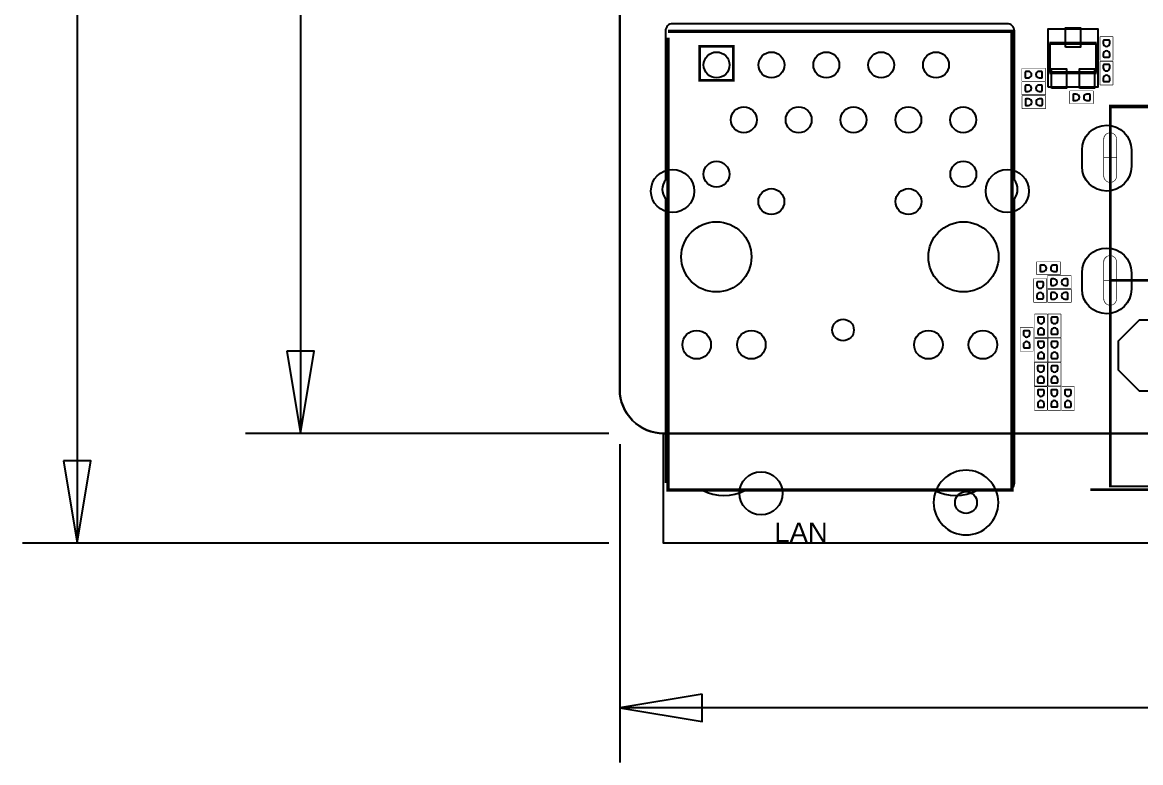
# Model space of a CAD drawing. Extents: x -43 to 159, y -36 to 93.
# Drawn here: x -42.6 to 9.2, y -35.6 to -1.4 of the extents above; entities that cross this region are included whole.
import ezdxf

# ---------------------------------------------------------------- set-up
doc = ezdxf.new("R2010")
doc.units = 0
for name, color, linetype in [('BG_DIMENSION', 40, 'CONTINUOUS'), ('BG_OUTLINE', 200, 'CONTINUOUS'), ('PG_ASSEMBLY_TOP', 7, 'CONTINUOUS'), ('PG_SILKSCREEN_TOP', 254, 'CONTINUOUS'), ('PIN_TOP', 92, 'CONTINUOUS')]:
    doc.layers.add(name, color=color, linetype=linetype)

msp = doc.modelspace()

# ---------------------------------------------------------------- linework, layer by layer
at = {"layer": 'BG_DIMENSION'}
for points in [[(-29.728668, 14.059408), (-29.728668, -20.390866)], [(-40.066722, 12.920726), (-40.066722, -25.470866)], [(-30.363668, -16.580866), (-29.728668, -20.390866), (-29.093668, -16.580866), (-30.363668, -16.580866)], [(-15.451328, -20.390866), (-32.268668, -20.390866)], [(-14.943328, -20.898866), (-14.943328, -35.644074)], [(-40.701722, -21.660866), (-40.066722, -25.470866), (-39.431722, -21.660866), (-40.701722, -21.660866)], [(-15.451328, -25.470866), (-42.606722, -25.470866)], [(-11.133328, -32.469074), (-14.943328, -33.104074), (-11.133328, -33.739074), (-11.133328, -32.469074)], [(55.033672, -33.104074), (-14.943328, -33.104074)]]:
    msp.add_lwpolyline(points, dxfattribs=at)
at = {"layer": 'BG_OUTLINE'}
for points in [[(41.056814, 66.641218, 0.414214), (39.024814, 68.673218), (-4.049776, 68.673218), (-4.049776, 67.422014), (-10.151872, 67.422014), (-10.151872, 68.673218), (-12.911328, 68.673218, 0.414214), (-14.943328, 66.641218), (-14.943328, -18.358866, 0.414214), (-12.911328, -20.390866), (39.024814, -20.390866, 0.414214), (41.056814, -18.358866), (41.056814, 66.641218)], [(105.184956, -25.470866), (157.121098, -25.470866), (-12.911328, -25.470866), (-12.911328, -20.390866, -0.414214), (-14.943328, -18.358866)], [(-12.911328, -20.390866, -0.414214), (-14.943328, -18.358866)], [(-12.911328, -20.390866, -0.414214), (-14.943328, -18.358866)], [(-12.911328, -20.390866), (46.136814, -20.390866, -0.414214), (44.104814, -18.358866)]]:
    msp.add_lwpolyline(points, format="xyb", dxfattribs=at)
msp.add_lwpolyline([(41.056814, -18.358866, -0.414214), (39.024814, -20.390866), (-12.911328, -20.390866, -0.414214), (-14.943328, -18.358866), (-14.943328, 66.641218, -0.414214), (-12.911328, 68.673218), (-10.151872, 68.673218), (-10.151872, 67.422014), (-4.049776, 67.422014), (-4.049776, 68.673218), (39.024814, 68.673218, -0.414214), (41.056814, 66.641218)], format="xyb", close=True, dxfattribs=at)
for points in [[(-14.943328, -18.358866), (-14.943328, 66.641218)], [(-14.943328, -18.358866), (-14.943328, 66.641218)], [(-14.943328, -18.358866), (-14.943328, 66.641218)], [(39.024814, -20.390866), (-12.911328, -20.390866)], [(39.024814, -20.390866), (-12.911328, -20.390866)]]:
    msp.add_lwpolyline(points, dxfattribs=at)
at = {"layer": 'PG_ASSEMBLY_TOP'}
for points in [[(-12.499086, -1.413256, 0.414265), (-12.825984, -1.740408)], [(3.327908, -1.740408, 0.414265), (3.00101, -1.413256)], [(-12.825984, -8.65632, 0.346173), (-12.825984, -9.524492)], [(3.327908, -9.524492, 0.346173), (3.327908, -8.65632)], [(2.589022, -23.596346, 1), (-0.408178, -23.596346, 1), (2.589022, -23.596346)], [(3.00101, -23.01748, 0.414265), (3.327908, -22.690328)], [(-11.119104, -23.01748, 0.249745), (-9.119108, -23.01748)], [(-0.378968, -23.01748, 0.249745), (1.621028, -23.01748)]]:
    msp.add_lwpolyline(points, format="xyb", dxfattribs=at)
for points in [[(3.00101, -1.413256), (-12.499086, -1.413256)], [(-12.825984, -1.740408), (-12.825984, -8.65632)], [(3.327908, -8.65632), (3.327908, -1.740408)], [(-12.825984, -9.524492), (-12.825984, -22.690328)], [(3.327908, -22.690328), (3.327908, -9.524492)], [(-12.499086, -23.01748), (-11.119104, -23.01748)], [(-9.119108, -23.01748), (-0.378968, -23.01748)], [(1.621028, -23.01748), (3.00101, -23.01748)]]:
    msp.add_lwpolyline(points, dxfattribs=at)
for points in [[(4.891786, -4.354576), (4.891786, -1.654556), (7.19201, -1.654556), (7.19201, -4.354576)], [(20.573746, -5.299964), (7.743698, -5.299964), (7.743698, -22.839934), (20.573746, -22.839934)]]:
    msp.add_lwpolyline(points, close=True, dxfattribs=at)
for points, const_width in [([(7.297674, -3.11912), (7.297674, -2.0193)], 0.0254), ([(7.297674, -2.0193), (7.897622, -2.0193)], 0.0254), ([(7.897622, -2.0193), (7.897622, -3.11912)], 0.0254), ([(-11.244072, -3.300476), (-11.244072, -2.462276), (-9.684004, -2.462276), (-9.684004, -4.039362), (-11.244072, -4.039362), (-11.244072, -3.300476)], 0.130048), ([(7.897622, -3.11912), (7.297674, -3.11912)], 0.0254), ([(3.676904, -3.47472), (4.776724, -3.47472)], 0.0254), ([(3.676904, -4.074668), (3.676904, -3.47472)], 0.0254), ([(4.776724, -3.47472), (4.776724, -4.074668)], 0.0254), ([(7.296912, -4.253738), (7.296912, -3.153918)], 0.0254), ([(7.296912, -3.153918), (7.89686, -3.153918)], 0.0254), ([(7.89686, -3.153918), (7.89686, -4.253738)], 0.0254), ([(3.674872, -4.106672), (4.774692, -4.106672)], 0.0254), ([(3.674872, -4.70662), (3.674872, -4.106672)], 0.0254), ([(4.776724, -4.074668), (3.676904, -4.074668)], 0.0254), ([(4.774692, -4.106672), (4.774692, -4.70662)], 0.0254), ([(5.889244, -4.524756), (6.989064, -4.524756)], 0.0254), ([(5.889244, -5.124704), (5.889244, -4.524756)], 0.0254), ([(6.989064, -4.524756), (6.989064, -5.124704)], 0.0254), ([(7.89686, -4.253738), (7.296912, -4.253738)], 0.0254), ([(4.774692, -4.70662), (3.674872, -4.70662)], 0.0254), ([(3.68173, -4.75107), (4.78155, -4.75107)], 0.0254), ([(3.68173, -5.351018), (3.68173, -4.75107)], 0.0254), ([(4.78155, -4.75107), (4.78155, -5.351018)], 0.0254), ([(6.989064, -5.124704), (5.889244, -5.124704)], 0.0254), ([(4.78155, -5.351018), (3.68173, -5.351018)], 0.0254), ([(4.36118, -12.443714), (5.461, -12.443714)], 0.0254), ([(4.36118, -13.043662), (4.36118, -12.443714)], 0.0254), ([(5.461, -12.443714), (5.461, -13.043662)], 0.0254), ([(4.227068, -14.319758), (4.227068, -13.219938)], 0.0254), ([(4.227068, -13.219938), (4.827016, -13.219938)], 0.0254), ([(5.461, -13.043662), (4.36118, -13.043662)], 0.0254), ([(4.827016, -13.219938), (4.827016, -14.319758)], 0.0254), ([(4.862068, -13.089382), (5.961888, -13.089382)], 0.0254), ([(4.862068, -13.68933), (4.862068, -13.089382)], 0.0254), ([(5.961888, -13.089382), (5.961888, -13.68933)], 0.0254), ([(5.961888, -13.68933), (4.862068, -13.68933)], 0.0254), ([(4.866386, -13.719048), (5.966206, -13.719048)], 0.0254), ([(4.866386, -14.318996), (4.866386, -13.719048)], 0.0254), ([(5.966206, -13.719048), (5.966206, -14.318996)], 0.0254), ([(4.827016, -14.319758), (4.227068, -14.319758)], 0.0254), ([(5.966206, -14.318996), (4.866386, -14.318996)], 0.0254), ([(4.26339, -15.960344), (4.26339, -14.860524)], 0.0254), ([(4.26339, -14.860524), (4.863338, -14.860524)], 0.0254), ([(4.863338, -14.860524), (4.863338, -15.960344)], 0.0254), ([(4.887976, -15.95882), (4.887976, -14.859)], 0.0254), ([(4.887976, -14.859), (5.487924, -14.859)], 0.0254), ([(5.487924, -14.859), (5.487924, -15.95882)], 0.0254), ([(3.59791, -16.58366), (3.59791, -15.48384)], 0.0254), ([(3.59791, -15.48384), (4.197858, -15.48384)], 0.0254), ([(4.197858, -15.48384), (4.197858, -16.58366)], 0.0254), ([(4.263136, -17.084802), (4.263136, -15.984982)], 0.0254), ([(4.263136, -15.984982), (4.863084, -15.984982)], 0.0254), ([(4.863338, -15.960344), (4.26339, -15.960344)], 0.0254), ([(4.863084, -15.984982), (4.863084, -17.084802)], 0.0254), ([(4.886198, -17.079976), (4.886198, -15.980156)], 0.0254), ([(4.886198, -15.980156), (5.486146, -15.980156)], 0.0254), ([(5.487924, -15.95882), (4.887976, -15.95882)], 0.0254), ([(5.486146, -15.980156), (5.486146, -17.079976)], 0.0254), ([(4.197858, -16.58366), (3.59791, -16.58366)], 0.0254), ([(4.256024, -18.199354), (4.256024, -17.099534)], 0.0254), ([(4.256024, -17.099534), (4.855972, -17.099534)], 0.0254), ([(4.863084, -17.084802), (4.263136, -17.084802)], 0.0254), ([(4.855972, -17.099534), (4.855972, -18.199354)], 0.0254), ([(5.486146, -17.079976), (4.886198, -17.079976)], 0.0254), ([(4.888484, -18.200878), (4.888484, -17.101058)], 0.0254), ([(4.888484, -17.101058), (5.488432, -17.101058)], 0.0254), ([(5.488432, -17.101058), (5.488432, -18.200878)], 0.0254), ([(4.855972, -18.199354), (4.256024, -18.199354)], 0.0254), ([(4.260596, -19.326098), (4.260596, -18.226278)], 0.0254), ([(4.260596, -18.226278), (4.860544, -18.226278)], 0.0254), ([(4.860544, -18.226278), (4.860544, -19.326098)], 0.0254), ([(4.879848, -19.322796), (4.879848, -18.222976)], 0.0254), ([(4.879848, -18.222976), (5.479796, -18.222976)], 0.0254), ([(5.488432, -18.200878), (4.888484, -18.200878)], 0.0254), ([(5.479796, -18.222976), (5.479796, -19.322796)], 0.0254), ([(5.511292, -19.32559), (5.511292, -18.22577)], 0.0254), ([(5.511292, -18.22577), (6.11124, -18.22577)], 0.0254), ([(6.11124, -18.22577), (6.11124, -19.32559)], 0.0254), ([(4.860544, -19.326098), (4.260596, -19.326098)], 0.0254), ([(5.479796, -19.322796), (4.879848, -19.322796)], 0.0254), ([(6.11124, -19.32559), (5.511292, -19.32559)], 0.0254)]:
    msp.add_lwpolyline(points, dxfattribs=dict(at, const_width=const_width))
at = {"layer": 'PG_SILKSCREEN_TOP'}
for points, const_width in [([(-12.71397, -2.055368), (-12.71397, -23.015448), (3.215894, -23.015448), (3.215894, -1.7653), (-12.71397, -1.7653)], 0.150114), ([(4.941824, -2.329688), (4.941824, -3.679444)], 0.153924), ([(7.141972, -2.329688), (4.941824, -2.329688)], 0.153924), ([(7.141972, -3.679444), (7.141972, -2.329688)], 0.153924), ([(4.941824, -3.679444), (7.141972, -3.679444)], 0.153924), ([(7.770368, -17.076674), (7.770368, -5.22732), (20.569428, -5.22732), (20.569428, -15.981934)], 0.127), ([(7.490968, -6.655054), (7.468108, -6.766814)], 0.0254), ([(7.559548, -6.553454), (7.490968, -6.655054)], 0.0254), ([(7.648448, -6.487414), (7.559548, -6.553454)], 0.0254), ([(7.770368, -6.464554), (7.648448, -6.487414)], 0.0254), ([(7.882128, -6.487414), (7.770368, -6.464554)], 0.0254), ([(7.770368, -6.464554), (7.770368, -6.520434)], 0.0254), ([(7.770368, -6.553454), (7.770368, -6.609334)], 0.0254), ([(7.770368, -6.644894), (7.770368, -6.700774)], 0.0254), ([(7.770368, -6.733794), (7.770368, -6.789674)], 0.0254), ([(7.983728, -6.553454), (7.882128, -6.487414)], 0.0254), ([(8.039608, -6.655054), (7.983728, -6.553454)], 0.0254), ([(8.072628, -6.766814), (8.039608, -6.655054)], 0.0254), ([(7.468108, -8.466074), (7.468108, -6.766814)], 0.0254), ([(7.468108, -6.832854), (7.468108, -8.417814)], 0.0254), ([(7.770368, -6.822694), (7.770368, -6.878574)], 0.0254), ([(7.770368, -6.944614), (7.770368, -7.000494)], 0.0254), ([(7.770368, -7.036054), (7.770368, -7.091934)], 0.0254), ([(7.770368, -7.124954), (7.770368, -7.180834)], 0.0254), ([(7.770368, -7.213854), (7.770368, -7.269734)], 0.0254), ([(8.072628, -6.766814), (8.072628, -8.466074)], 0.0254), ([(8.062468, -7.615174), (7.468108, -7.615174)], 0.0254), ([(7.569708, -7.615174), (7.513828, -7.615174)], 0.0254), ([(7.658608, -7.615174), (7.602728, -7.615174)], 0.0254), ([(7.747508, -7.615174), (7.691628, -7.615174)], 0.0254), ([(7.770368, -7.302754), (7.770368, -7.358634)], 0.0254), ([(7.770368, -7.427214), (7.770368, -7.483094)], 0.0254), ([(7.770368, -7.516114), (7.770368, -7.571994)], 0.0254), ([(7.770368, -7.605014), (7.770368, -7.660894)], 0.0254), ([(7.770368, -7.693914), (7.770368, -7.749794)], 0.0254), ([(7.770368, -7.782814), (7.770368, -7.838694)], 0.0254), ([(7.770368, -7.874254), (7.770368, -7.930134)], 0.0254), ([(7.770368, -7.996174), (7.770368, -8.052054)], 0.0254), ([(7.770368, -8.085074), (7.770368, -8.140954)], 0.0254), ([(7.770368, -8.173974), (7.770368, -8.229854)], 0.0254), ([(7.770368, -8.265414), (7.770368, -8.321294)], 0.0254), ([(7.468108, -8.466074), (7.490968, -8.577834)], 0.0254), ([(7.490968, -8.577834), (7.559548, -8.679434)], 0.0254), ([(7.559548, -8.679434), (7.648448, -8.745474)], 0.0254), ([(7.648448, -8.745474), (7.770368, -8.768334)], 0.0254), ([(7.770368, -8.354314), (7.770368, -8.410194)], 0.0254), ([(7.770368, -8.476234), (7.770368, -8.532114)], 0.0254), ([(7.770368, -8.567674), (7.770368, -8.621014)], 0.0254), ([(7.770368, -8.656574), (7.770368, -8.712454)], 0.0254), ([(7.770368, -8.768334), (7.882128, -8.745474)], 0.0254), ([(7.882128, -8.745474), (7.983728, -8.679434)], 0.0254), ([(7.983728, -8.679434), (8.039608, -8.577834)], 0.0254), ([(8.039608, -8.577834), (8.072628, -8.466074)], 0.0254), ([(7.490968, -12.334494), (7.468108, -12.456414)], 0.0254), ([(7.559548, -12.245594), (7.490968, -12.334494)], 0.0254), ([(7.648448, -12.177014), (7.559548, -12.245594)], 0.0254), ([(7.770368, -12.154154), (7.648448, -12.177014)], 0.0254), ([(7.882128, -12.177014), (7.770368, -12.154154)], 0.0254), ([(7.770368, -12.177014), (7.770368, -12.232894)], 0.0254), ([(7.770368, -12.265914), (7.770368, -12.357354)], 0.0254), ([(7.770368, -12.390374), (7.770368, -12.446254)], 0.0254), ([(7.983728, -12.245594), (7.882128, -12.177014)], 0.0254), ([(8.039608, -12.334494), (7.983728, -12.245594)], 0.0254), ([(8.072628, -12.456414), (8.039608, -12.334494)], 0.0254), ([(7.468108, -14.155674), (7.468108, -12.456414)], 0.0254), ([(7.468108, -12.524994), (7.468108, -14.107414)], 0.0254), ([(7.770368, -12.479274), (7.770368, -12.535154)], 0.0254), ([(7.770368, -12.568174), (7.770368, -12.624054)], 0.0254), ([(7.770368, -12.657074), (7.770368, -12.712954)], 0.0254), ([(7.770368, -12.748514), (7.770368, -12.804394)], 0.0254), ([(7.770368, -12.870434), (7.770368, -12.926314)], 0.0254), ([(8.072628, -12.456414), (8.072628, -14.155674)], 0.0254), ([(7.770368, -13.307314), (7.468108, -13.307314)], 0.0254), ([(7.569708, -13.307314), (7.513828, -13.307314)], 0.0254), ([(7.658608, -13.307314), (7.602728, -13.307314)], 0.0254), ([(7.747508, -13.307314), (7.691628, -13.307314)], 0.0254), ([(7.770368, -13.307314), (20.569428, -13.307314)], 0.127), ([(7.770368, -22.895306), (7.770368, -13.307314)], 0.127), ([(7.770368, -12.959334), (7.770368, -13.015214)], 0.0254), ([(7.770368, -13.050774), (7.770368, -13.106654)], 0.0254), ([(7.770368, -13.139674), (7.770368, -13.195554)], 0.0254), ([(7.770368, -13.228574), (7.770368, -13.284454)], 0.0254), ([(7.770368, -13.307314), (20.569428, -13.307314)], 0.0254), ([(7.770368, -17.076674), (7.770368, -13.307314)], 0.0254), ([(7.770368, -13.317474), (7.770368, -13.373354)], 0.0254), ([(7.770368, -13.441934), (7.770368, -13.497814)], 0.0254), ([(7.871968, -13.307314), (7.816088, -13.307314)], 0.0254), ([(7.960868, -13.307314), (7.904988, -13.307314)], 0.0254), ([(8.049768, -13.307314), (7.993888, -13.307314)], 0.0254), ([(8.138668, -13.307314), (8.082788, -13.307314)], 0.0254), ([(8.230108, -13.307314), (8.174228, -13.307314)], 0.0254), ([(8.352028, -13.307314), (8.263128, -13.307314)], 0.0254), ([(8.440928, -13.307314), (8.385048, -13.307314)], 0.0254), ([(7.770368, -13.530834), (7.770368, -13.586714)], 0.0254), ([(7.770368, -13.619734), (7.770368, -13.675614)], 0.0254), ([(7.770368, -13.708634), (7.770368, -13.764514)], 0.0254), ([(7.770368, -13.797534), (7.770368, -13.853414)], 0.0254), ([(7.770368, -13.921994), (7.770368, -13.977874)], 0.0254), ([(7.468108, -14.155674), (7.490968, -14.267434)], 0.0254), ([(7.490968, -14.267434), (7.559548, -14.369034)], 0.0254), ([(7.559548, -14.369034), (7.648448, -14.435074)], 0.0254), ([(7.648448, -14.435074), (7.770368, -14.457934)], 0.0254), ([(7.770368, -14.010894), (7.770368, -14.066774)], 0.0254), ([(7.770368, -14.099794), (7.770368, -14.155674)], 0.0254), ([(7.770368, -14.188694), (7.770368, -14.244574)], 0.0254), ([(7.770368, -14.280134), (7.770368, -14.336014)], 0.0254), ([(7.770368, -14.369034), (7.770368, -14.424914)], 0.0254), ([(7.770368, -14.457934), (7.882128, -14.435074)], 0.0254), ([(7.882128, -14.435074), (7.983728, -14.369034)], 0.0254), ([(7.983728, -14.369034), (8.039608, -14.267434)], 0.0254), ([(8.039608, -14.267434), (8.072628, -14.155674)], 0.0254), ([(6.853682, -22.995382), (7.770368, -22.995382)], 0.127), ([(20.569428, -22.995382), (7.770368, -22.995382)], 0.127), ([(7.770368, -22.995382), (20.569428, -22.995382)], 0.127)]:
    msp.add_lwpolyline(points, dxfattribs=dict(at, const_width=const_width))
at = {"layer": 'PG_SILKSCREEN_TOP', "const_width": 0.0254}
for points in [[(8.062468, -8.417814), (8.062468, -6.766814, 1.105984), (7.468108, -6.832854)], [(7.468108, -8.417814, 1.166169), (8.062468, -8.417814)], [(8.059928, -14.107414), (8.059928, -12.456414, 1.12108), (7.468108, -12.524994)], [(7.468108, -14.107414, 1.179662), (8.059928, -14.107414)]]:
    msp.add_lwpolyline(points, format="xyb", dxfattribs=at)
at = {"layer": 'PIN_TOP'}
for points in [[(5.691886, -2.504694), (5.691886, -1.604772), (6.39191, -1.604772), (6.39191, -2.504694)], [(5.0419, -4.404614), (5.0419, -3.504692), (5.741924, -3.504692), (5.741924, -4.404614)], [(6.341872, -4.404614), (6.341872, -3.504692), (7.041896, -3.504692), (7.041896, -4.404614)], [(10.487482, -18.438114), (9.119794, -18.438114), (8.152638, -17.470958), (8.152638, -16.10327), (9.119794, -15.136114), (10.487482, -15.136114), (11.454638, -16.10327), (11.454638, -17.470958)]]:
    msp.add_lwpolyline(points, close=True, dxfattribs=at)
for points in [[(7.747762, -2.31902), (7.747762, -2.21742, 0.375524), (7.699248, -2.175002), (7.483348, -2.175002, 0.365201), (7.447534, -2.21742), (7.447534, -2.31902, 0.999502)], [(7.447534, -2.8194), (7.447534, -2.921, 0.375524), (7.496048, -2.963418), (7.711948, -2.963418, 0.365201), (7.747762, -2.921), (7.747762, -2.8194, 0.999502)], [(3.976624, -3.62458), (3.875024, -3.62458, 0.375524), (3.832606, -3.673094), (3.832606, -3.888994, 0.365201), (3.875024, -3.924808), (3.976624, -3.924808, 0.999502)], [(4.477004, -3.924808), (4.578604, -3.924808, 0.375524), (4.621022, -3.876294), (4.621022, -3.660394, 0.365201), (4.578604, -3.62458), (4.477004, -3.62458, 0.999502)], [(7.747, -3.453638), (7.747, -3.352038, 0.375524), (7.698486, -3.30962), (7.482586, -3.30962, 0.365201), (7.446772, -3.352038), (7.446772, -3.453638, 0.999502)], [(7.446772, -3.954018), (7.446772, -4.055618, 0.375524), (7.495286, -4.098036), (7.711186, -4.098036, 0.365201), (7.747, -4.055618), (7.747, -3.954018, 0.999502)], [(3.974592, -4.256532), (3.872992, -4.256532, 0.375524), (3.830574, -4.305046), (3.830574, -4.520946, 0.365201), (3.872992, -4.55676), (3.974592, -4.55676, 0.999502)], [(4.474972, -4.55676), (4.576572, -4.55676, 0.375524), (4.61899, -4.508246), (4.61899, -4.292346, 0.365201), (4.576572, -4.256532), (4.474972, -4.256532, 0.999502)], [(3.98145, -4.90093), (3.87985, -4.90093, 0.375524), (3.837432, -4.949444), (3.837432, -5.165344, 0.365201), (3.87985, -5.201158), (3.98145, -5.201158, 0.999502)], [(4.48183, -5.201158), (4.58343, -5.201158, 0.375524), (4.625848, -5.152644), (4.625848, -4.936744, 0.365201), (4.58343, -4.90093), (4.48183, -4.90093, 0.999502)], [(6.188964, -4.674616), (6.087364, -4.674616, 0.375524), (6.044946, -4.72313), (6.044946, -4.93903, 0.365201), (6.087364, -4.974844), (6.188964, -4.974844, 0.999502)], [(6.689344, -4.974844), (6.790944, -4.974844, 0.375524), (6.833362, -4.92633), (6.833362, -4.71043, 0.365201), (6.790944, -4.674616), (6.689344, -4.674616, 0.999502)], [(6.462014, -8.026908), (6.462014, -7.264908, -1), (8.748014, -7.264908), (8.748014, -8.026908, -1)], [(6.462014, -13.711174), (6.462014, -12.949174, -1), (8.748014, -12.949174), (8.748014, -13.711174, -1)], [(4.6609, -12.593574), (4.5593, -12.593574, 0.375524), (4.516882, -12.642088), (4.516882, -12.857988, 0.365201), (4.5593, -12.893802), (4.6609, -12.893802, 0.999502)], [(5.16128, -12.893802), (5.26288, -12.893802, 0.375524), (5.305298, -12.845288), (5.305298, -12.629388, 0.365201), (5.26288, -12.593574), (5.16128, -12.593574, 0.999502)], [(4.677156, -13.519658), (4.677156, -13.418058, 0.375524), (4.628642, -13.37564), (4.412742, -13.37564, 0.365201), (4.376928, -13.418058), (4.376928, -13.519658, 0.999502)], [(5.161788, -13.239242), (5.060188, -13.239242, 0.375524), (5.01777, -13.287756), (5.01777, -13.503656, 0.365201), (5.060188, -13.53947), (5.161788, -13.53947, 0.999502)], [(5.662168, -13.53947), (5.763768, -13.53947, 0.375524), (5.806186, -13.490956), (5.806186, -13.275056, 0.365201), (5.763768, -13.239242), (5.662168, -13.239242, 0.999502)], [(4.376928, -14.020038), (4.376928, -14.121638, 0.375524), (4.425442, -14.164056), (4.641342, -14.164056, 0.365201), (4.677156, -14.121638), (4.677156, -14.020038, 0.999502)], [(5.166106, -13.868908), (5.064506, -13.868908, 0.375524), (5.022088, -13.917422), (5.022088, -14.133322, 0.365201), (5.064506, -14.169136), (5.166106, -14.169136, 0.999502)], [(5.666486, -14.169136), (5.768086, -14.169136, 0.375524), (5.810504, -14.120622), (5.810504, -13.904722, 0.365201), (5.768086, -13.868908), (5.666486, -13.868908, 0.999502)], [(4.713478, -15.160244), (4.713478, -15.058644, 0.375524), (4.664964, -15.016226), (4.449064, -15.016226, 0.365201), (4.41325, -15.058644), (4.41325, -15.160244, 0.999502)], [(5.338064, -15.15872), (5.338064, -15.05712, 0.375524), (5.28955, -15.014702), (5.07365, -15.014702, 0.365201), (5.037836, -15.05712), (5.037836, -15.15872, 0.999502)], [(4.41325, -15.660624), (4.41325, -15.762224, 0.375524), (4.461764, -15.804642), (4.677664, -15.804642, 0.365201), (4.713478, -15.762224), (4.713478, -15.660624, 0.999502)], [(5.037836, -15.6591), (5.037836, -15.7607, 0.375524), (5.08635, -15.803118), (5.30225, -15.803118, 0.365201), (5.338064, -15.7607), (5.338064, -15.6591, 0.999502)], [(4.047998, -15.78356), (4.047998, -15.68196, 0.375524), (3.999484, -15.639542), (3.783584, -15.639542, 0.365201), (3.74777, -15.68196), (3.74777, -15.78356, 0.999502)], [(3.74777, -16.28394), (3.74777, -16.38554, 0.375524), (3.796284, -16.427958), (4.012184, -16.427958, 0.365201), (4.047998, -16.38554), (4.047998, -16.28394, 0.999502)], [(4.713224, -16.284702), (4.713224, -16.183102, 0.375524), (4.66471, -16.140684), (4.44881, -16.140684, 0.365201), (4.412996, -16.183102), (4.412996, -16.284702, 0.999502)], [(5.336286, -16.279876), (5.336286, -16.178276, 0.375524), (5.287772, -16.135858), (5.071872, -16.135858, 0.365201), (5.036058, -16.178276), (5.036058, -16.279876, 0.999502)], [(4.412996, -16.785082), (4.412996, -16.886682, 0.375524), (4.46151, -16.9291), (4.67741, -16.9291, 0.365201), (4.713224, -16.886682), (4.713224, -16.785082, 0.999502)], [(5.036058, -16.780256), (5.036058, -16.881856, 0.375524), (5.084572, -16.924274), (5.300472, -16.924274, 0.365201), (5.336286, -16.881856), (5.336286, -16.780256, 0.999502)], [(4.706112, -17.399254), (4.706112, -17.297654, 0.375524), (4.657598, -17.255236), (4.441698, -17.255236, 0.365201), (4.405884, -17.297654), (4.405884, -17.399254, 0.999502)], [(5.338572, -17.400778), (5.338572, -17.299178, 0.375524), (5.290058, -17.25676), (5.074158, -17.25676, 0.365201), (5.038344, -17.299178), (5.038344, -17.400778, 0.999502)], [(4.405884, -17.899634), (4.405884, -18.001234, 0.375524), (4.454398, -18.043652), (4.670298, -18.043652, 0.365201), (4.706112, -18.001234), (4.706112, -17.899634, 0.999502)], [(5.038344, -17.901158), (5.038344, -18.002758, 0.375524), (5.086858, -18.045176), (5.302758, -18.045176, 0.365201), (5.338572, -18.002758), (5.338572, -17.901158, 0.999502)], [(4.710684, -18.525998), (4.710684, -18.424398, 0.375524), (4.66217, -18.38198), (4.44627, -18.38198, 0.365201), (4.410456, -18.424398), (4.410456, -18.525998, 0.999502)], [(5.329936, -18.522696), (5.329936, -18.421096, 0.375524), (5.281422, -18.378678), (5.065522, -18.378678, 0.365201), (5.029708, -18.421096), (5.029708, -18.522696, 0.999502)], [(5.96138, -18.52549), (5.96138, -18.42389, 0.375524), (5.912866, -18.381472), (5.696966, -18.381472, 0.365201), (5.661152, -18.42389), (5.661152, -18.52549, 0.999502)], [(4.410456, -19.026378), (4.410456, -19.127978, 0.375524), (4.45897, -19.170396), (4.67487, -19.170396, 0.365201), (4.710684, -19.127978), (4.710684, -19.026378, 0.999502)], [(5.029708, -19.023076), (5.029708, -19.124676, 0.375524), (5.078222, -19.167094), (5.294122, -19.167094, 0.365201), (5.329936, -19.124676), (5.329936, -19.023076, 0.999502)], [(5.661152, -19.02587), (5.661152, -19.12747, 0.375524), (5.709666, -19.169888), (5.925566, -19.169888, 0.365201), (5.96138, -19.12747), (5.96138, -19.02587, 0.999502)]]:
    msp.add_lwpolyline(points, format="xyb", close=True, dxfattribs=at)
for centre, radius in [((-10.458958, -3.325368), 0.599948), ((-7.918958, -3.325368), 0.599948), ((-5.378958, -3.325368), 0.599948), ((-2.838958, -3.325368), 0.599948), ((-0.298958, -3.325368), 0.599948), ((-9.199118, -5.865368), 0.599948), ((-6.659118, -5.865368), 0.599948), ((-4.119118, -5.865368), 0.599948), ((-1.579118, -5.865368), 0.599948), ((0.960882, -5.865368), 0.599948), ((-12.499086, -9.165336), 0.999998), ((-10.464038, -8.385302), 0.599948), ((0.965962, -8.385302), 0.599948), ((3.00101, -9.165336), 0.999998), ((-7.924038, -9.655302), 0.599948), ((-1.574038, -9.655302), 0.599948), ((-10.469118, -12.215368), 1.6256), ((0.971042, -12.215368), 1.6256), ((-4.602734, -15.603982), 0.499999), ((-11.378946, -16.285464), 0.660019), ((-8.849106, -16.285464), 0.660019), ((-0.64897, -16.285464), 0.660019), ((1.870964, -16.285464), 0.660019), ((-8.402574, -23.16734), 0.999998), ((1.090422, -23.596346), 0.508)]:
    msp.add_circle(centre, radius, dxfattribs=at)

# ---------------------------------------------------------------- texts
at = {"layer": 'PG_ASSEMBLY_TOP', "width": 1.055885}
msp.add_text('LAN', height=0.899922, dxfattribs=at).set_placement((-7.785862, -25.427686))

doc.saveas('drawing.dxf')
